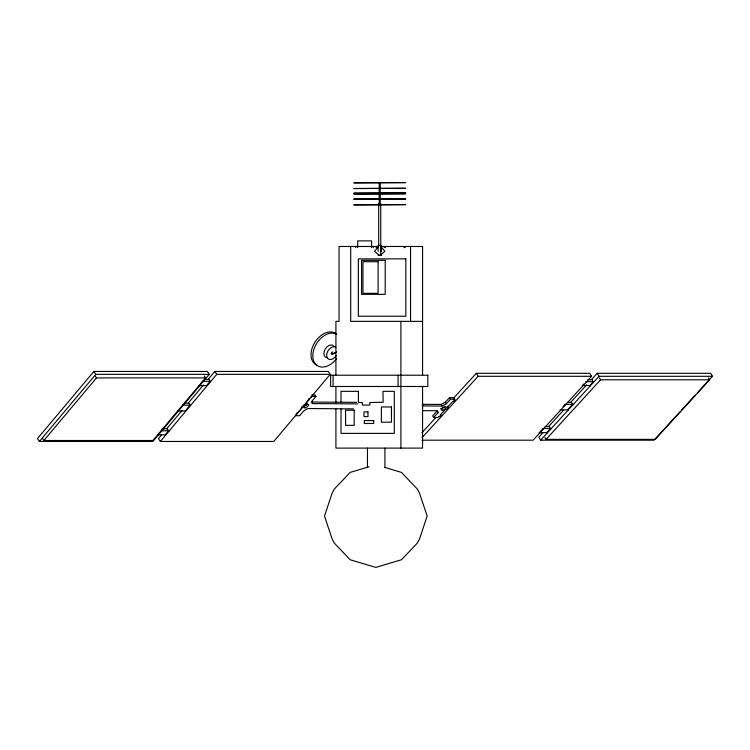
<?xml version="1.0" encoding="UTF-8"?>
<svg xmlns="http://www.w3.org/2000/svg" width="750" height="750" viewBox="0 0 750 750"><rect width="100%" height="100%" fill="white"/><g stroke="black" fill="none" stroke-linecap="round" stroke-linejoin="round"><path stroke-width="1.12" d="M93.881 371.438L37.5 438.572L39.403 441.459L152.859 441.459L209.25 374.334L207.347 371.438L93.881 371.438L95.784 374.334L209.25 374.334M39.403 441.459L95.784 374.334M42.675 438.656L43.894 440.503L96.478 377.906L205.509 377.906L204.3 376.05M205.509 377.906L152.925 440.503L43.894 440.503M158.044 435.3L157.734 434.831L159.769 432.403M201.253 383.016L202.725 381.262L210.206 381.262L206.541 385.631L199.05 385.631L199.359 386.1M161.4 435.047L158.447 438.572L160.35 441.459L273.806 441.459L330.188 374.334L328.284 371.438L214.828 371.438L208.613 378.834L210.516 381.731M182.091 410.419L167.016 428.363L168.919 431.259M203.456 384.984L188.522 402.759L190.425 405.647M157.734 434.831L165.216 434.831L168.609 430.791L161.128 430.791L161.438 431.259M177.703 411.047L185.194 411.047L190.116 405.188L182.634 405.188L182.944 405.647M160.35 441.459L216.731 374.334L330.188 374.334M296.306 414.553L295.35 415.688L299.616 415.716L303.647 410.972L307.875 408.534L353.391 408.872M310.678 397.603L311.663 396.441L315.928 396.469L314.916 394.931L311.719 394.903M315.928 396.469L311.625 401.541L312.225 403.575L357.628 403.912M421.809 432.881L436.022 417.338M453.394 398.344L476.288 373.303L589.744 373.303L591.553 376.303L533.128 440.194L422.006 440.194M422.044 437.606L478.097 376.303L591.553 376.303M539.278 432.666L543.084 428.512L550.566 428.512L546.759 432.666L539.278 432.666L539.569 433.153M563.016 406.716L565.2 404.325L572.681 404.325L567.581 409.903L560.1 409.903L560.391 410.391M582.675 386.016L582.384 385.528L583.791 383.991M543.094 432.506L538.809 437.194L540.619 440.194L654.075 440.194L664.341 428.972M563.747 409.931L549.047 426L550.856 428.991M586.791 384.731L571.172 401.812L572.981 404.803M697.5 392.709L712.5 376.303L710.691 373.303L597.234 373.303L591.863 379.172L593.672 382.172M582.384 385.528L589.866 385.528L593.381 381.684L585.9 381.684M540.619 440.194L599.044 376.303L712.5 376.303M544.931 437.466L546.084 439.378L600.572 379.791L709.612 379.791L708.45 377.878M665.916 427.247L680.128 411.703M681.712 409.978L695.128 395.297M709.612 379.791L655.125 439.378L546.084 439.378M422.4 404.325L441.066 404.456L445.369 402.141L449.541 397.622L453.806 397.65L454.772 399.253L453.778 400.331L454.922 400.341L453.956 398.738M438.066 412.716L437.1 411.112L432.647 415.941L433.603 417.544L438.066 412.716L437.531 410.775L422.4 410.672M422.194 405.919L442.031 406.059L446.334 403.744L450.506 399.216L454.772 399.253M447.272 405.994L448.238 407.597L446.784 409.163L445.631 409.163L440.091 415.162L441.244 415.172L440.044 416.475L438.9 416.466L437.878 417.572L433.603 417.544M454.922 400.341L453.731 401.634L452.578 401.625L447.084 407.587L448.238 407.597M380.887 254.728L384.9 251.278L381 246.713M336.628 352.125L332.419 354.066L336.459 352.219M369.131 466.734L350.156 472.406L334.294 489.084L332.156 493.116L324.488 516.075L332.156 539.034L334.294 543.066L350.156 559.744L375.825 567.413L401.494 559.744L417.356 543.066L419.494 539.034L427.162 516.075L419.494 493.116L417.356 489.084L401.494 472.406L384.75 467.4M379.191 194.25L380.231 194.25M353.794 198.919L405.637 198.919M353.794 199.172L405.637 199.172M378.544 246.478L339.056 246.478L339.056 321.366L335.916 321.366L335.916 375.216M380.541 246.478L422.569 246.478L422.569 375.216M378.431 246.713L374.531 251.278L378.544 254.728M378.591 255.159L381 255.159M378.159 255.422L381.262 255.422M422.569 321.366L350.709 321.366L350.709 246.478M204.675 379.35L208.95 379.35M587.906 379.706L592.181 379.706M567.206 402.338L571.491 402.338M184.584 403.266L188.859 403.266M545.091 426.525L549.366 426.525M162.009 428.869L167.353 428.869M308.372 398.953L309.516 398.962L304.172 405.281L303.019 405.272M311.212 402.037L356.606 402.366M301.622 406.922L302.775 406.931L297.469 413.194L296.316 413.184M214.828 371.438L216.731 374.334M95.259 376.05L96.478 377.906M597.234 373.303L599.044 376.303M599.419 377.878L600.572 379.791M589.866 385.528L590.156 386.016M565.2 404.325L565.491 404.803M567.581 409.903L567.872 410.391M546.759 432.666L547.05 433.153M543.084 428.512L543.375 428.991M476.288 373.303L478.097 376.303M449.541 397.622L450.506 399.216M445.369 402.141L446.334 403.744M441.066 404.456L442.031 406.059M422.569 386.484L422.569 448.106L335.916 448.106L335.916 408.572M410.55 246.478L410.55 321.366M405.122 246.478L405.122 247.622M404.044 246.478L404.044 247.622M400.903 321.366L400.903 448.106M398.091 375.216L398.091 386.484M385.519 246.478L385.519 247.622M384.919 448.106L384.919 467.512M384.272 246.478L384.272 247.622M381.253 251.278L381.253 245.447L378.159 245.447L378.169 251.278M381 245.447L381 251.016M380.747 255.159L380.747 203.578L378.675 203.578L378.675 245.991M380.231 182.597L380.231 204.872M379.191 182.597L379.191 204.872M376.95 246.478L376.95 247.622M376.238 246.478L376.238 247.622M373.303 246.478L373.303 247.622M371.616 247.622L371.616 240.881L357.703 240.881L357.703 247.622M367.472 448.106L367.472 467.512M355.772 246.478L355.772 247.622M341.006 401.841L341.006 391.331L358.444 391.331L358.444 402.516L362.344 402.516L362.344 405.075L369.853 405.075L369.853 402.516L383.137 402.272L382.987 391.331L394.294 391.331L394.294 433.378L341.006 433.378L341.006 408.853M335.916 386.484L335.916 402.759M333.103 375.216L333.103 386.484M336.253 355.538A6.975 4.734 -57.7 0 1 328.528 359.1A6.975 4.734 -57.7 0 1 328.069 350.747A6.975 4.734 -57.7 0 1 335.794 347.184M332.85 353.616A1.228 0.834 -57.7 0 1 331.491 354.159A1.228 0.834 -57.7 0 1 331.491 352.659A1.228 0.834 -57.7 0 1 332.85 352.116M326.897 357.741A6.975 4.734 -57.7 0 1 325.266 348.975A6.975 4.734 -57.7 0 1 333.919 346.238M336.562 358.744A18.487 12.553 -57.7 0 1 316.997 365.409A18.487 12.553 -57.7 0 1 316.266 344.072A18.487 12.553 -57.7 0 1 335.7 333.694M317.137 365.325A18.487 12.553 -57.7 0 1 314.897 342.253A18.487 12.553 -57.7 0 1 336.684 334.312M307.462 403.912A2.794 1.238 -33.3 0 1 303.291 406.312M444.938 406.284A2.794 1.181 -31.1 0 1 440.691 408.572M405.637 182.587L353.794 182.831L405.637 182.606M405.637 188.287L353.794 188.531L405.637 188.306M405.637 192.956L353.794 193.2L405.637 192.975M405.637 193.734L353.794 193.978L405.637 193.753M405.637 204.619L353.794 204.863L405.637 204.637M405.825 258.863L358.331 258.863L358.331 316.228L405.825 316.228L405.825 258.863M385.2 260.334L361.575 260.334L361.575 294.347L385.2 294.347L385.2 260.334M378.113 261.722L362.972 261.722L362.972 293.325L378.113 293.325L378.113 261.722M427.838 375.216L330.647 375.216L330.647 386.484L427.838 386.484L427.838 375.216M391.462 406.959L381.375 406.959L381.375 422.184L391.462 422.184L391.462 406.959M354.188 410.203L345.562 410.203L345.562 425.353L354.188 425.353L354.188 410.203M367.978 411.919L364.012 411.919L364.012 416.616L367.978 416.616L367.978 411.919M373.706 420.6L364.312 420.6L364.312 423.478L373.706 423.478L373.706 420.6M305.325 407.794A2.794 1.238 -33.3 0 0 308.616 404.653A2.794 1.238 -33.3 0 0 304.697 405.656A2.794 1.238 -33.3 0 0 305.325 407.794M442.669 410.109A2.794 1.181 -31.1 0 0 446.062 407.119A2.794 1.181 -31.1 0 0 442.106 408.084A2.794 1.181 -31.1 0 0 442.669 410.109"/></g></svg>
